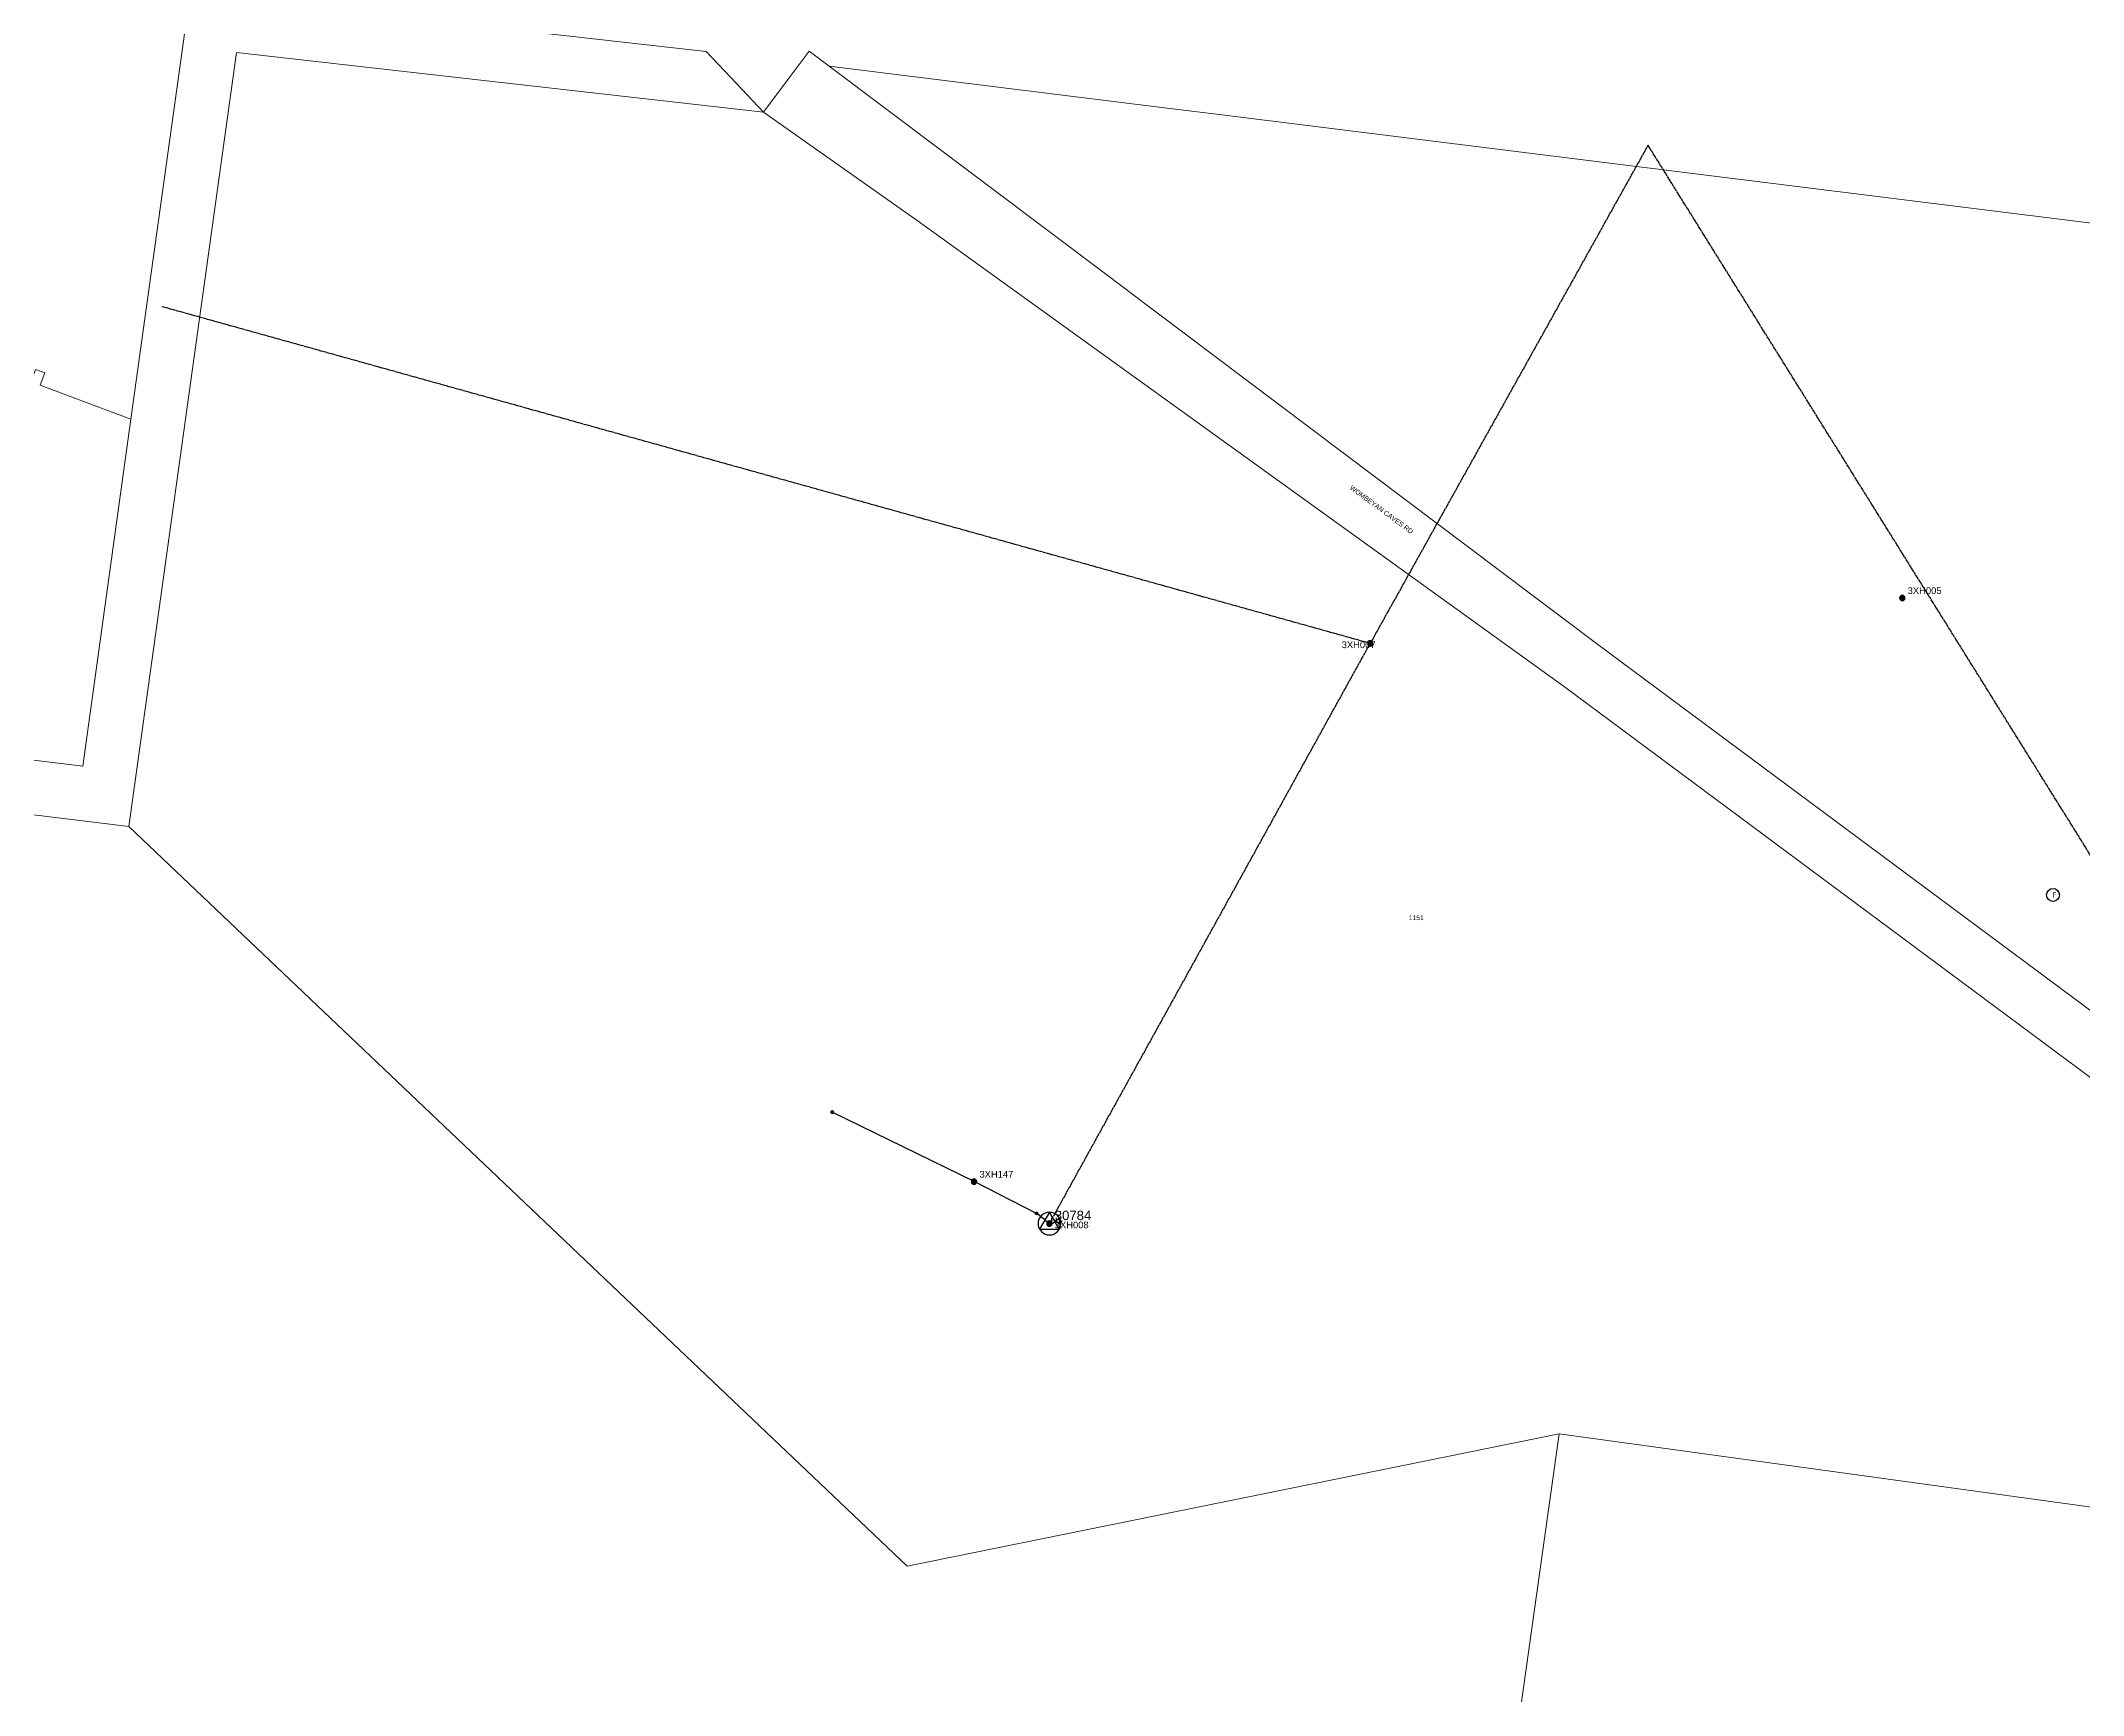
# Model space of a CAD drawing. Header units: metres. Extents: x 251098 to 258049, y 6188954 to 6192106.
# Drawn here: x 252018 to 252780, y 6191176 to 6191792 of the extents above; entities that cross this region are included whole.
import ezdxf
from ezdxf.enums import TextEntityAlignment as Align

# ---------------------------------------------------------------- set-up
doc = ezdxf.new("R2010")
doc.units = ezdxf.units.M
doc.linetypes.add('Cable Exist OH', pattern=[1, 1, 0])
doc.layers.get('0').update_dxf_attribs({"color": 6})
doc.layers.add('Cadastre Land Parcels_SP_EXT', color=9, linetype='Continuous', lineweight=5)
doc.layers.add('Cadastre Roads_SP_EXT', color=9, linetype='Continuous', lineweight=5)
for name, color, linetype in [('Equip_LV_EXT', 7, 'Continuous'), ('Equip_SP_HV_EXT', 7, 'Continuous'), ('Mains_HV_EXT', 7, 'Continuous'), ('Mains_LV_EXT', 7, 'Continuous'), ('Services_SP_EXT', 7, 'Continuous'), ('Sub_SP_TR_HV_LV_EXT', 7, 'Continuous'), ('SupportsOH_SP_TR_HV_LV_SL_EXT', 7, 'Continuous')]:
    doc.layers.add(name, color=color, linetype=linetype)
doc.styles.add('iecISOCP', font='isocp.shx')
doc.styles.add('POLE_LABEL', font='arial.ttf')
doc.styles.get("Standard").update_dxf_attribs({"font": 'arial.ttf'})

# ---------------------------------------------------------------- blocks, each defined once
blk = doc.blocks.new('SUB_POLE_EXT')
blk.add_wipeout([(0, 4.22), (0.42, 4.2), (0.83, 4.14), (1.21, 4.05), (1.62, 3.9), (1.99, 3.72), (2.35, 3.51), (2.68, 3.26), (2.99, 2.99), (3.28, 2.66), (3.52, 2.34), (3.76, 1.92), (3.9, 1.62), (4.04, 1.23), (4.18, 0.63), (4.22, 0), (4.18, -0.61), (4.06, -1.15), (3.9, -1.62), (3.58, -2.24), (3.22, -2.73), (2.97, -3.01), (2.68, -3.26), (2.36, -3.5), (2, -3.72), (1.64, -3.89), (1.25, -4.03), (0.82, -4.14), (0.42, -4.2), (0, -4.22), (-0.41, -4.2), (-0.8, -4.15), (-1.21, -4.05), (-1.62, -3.9), (-1.99, -3.73), (-2.35, -3.51), (-2.68, -3.26), (-2.96, -3.02), (-3.23, -2.72), (-3.51, -2.35), (-3.71, -2.01), (-3.91, -1.6), (-4.05, -1.21), (-4.16, -0.76), (-4.22, -0.14), (-4.21, 0.39), (-4.14, 0.83), (-4.03, 1.27), (-3.9, 1.63), (-3.71, 2.02), (-3.5, 2.37), (-3.28, 2.67), (-2.99, 2.99), (-2.68, 3.27), (-2.33, 3.52), (-1.98, 3.73), (-1.63, 3.9), (-1.2, 4.05), (-0.78, 4.15), (-0.4, 4.21)])
blk.add_line((2.16, 0.48), (2.16, 0.48, 0))
blk.add_lwpolyline([(-4.22, 0, 1), (4.22, 0, 1)], format="xyb", close=True)
blk.add_lwpolyline([(2.14, 0.52), (0, 4.22), (-3.66, -2.11), (3.66, -2.11)], close=True)
for tag, height, flags, p in [('STREET_CODE', 0.2, 9, (1.5, 0)), ('ASSET_NUM', 3.5, 8, (2, 2)), ('CONSTRUCTED_VOLTAGE', 0.2, 9, (1.5, -0.2)), ('OPERATING_VOLTAGE', 0.2, 9, (1.5, -0.6)), ('OPERATED_BY', 0.2, 9, (1.5, -0.8)), ('ORIENTATION', 0.2, 9, (1.5, -1.2)), ('OWNED_BY', 0.2, 9, (1.5, -1.4)), ('SECONDARY_VOLTAGE', 0.2, 9, (1.5, -1.6)), ('STATE', 0.2, 9, (1.5, -1.8)), ('SUBSTATION_TYPE', 0.2, 9, (1.5, -2)), ('STREETNAME', 0.2, 9, (1.5, -2.8)), ('SUBURB', 0.2, 9, (1.5, -3)), ('Z', 0.2, 1, (1.5, -3.4)), ('NO_PHASES', 0.2, 9, (1.5, -0.4)), ('MAINTAINED_BY', 0.2, 9, (1.5, -1)), ('USAGE', 0.2, 9, (1.5, -2.2)), ('LEGEND', 0.2, 9, (1.5, -2.4)), ('LOCATION', 0.2, 9, (1.5, -2.6)), ('NOTES', 0.2, 9, (1.5, -3.2))]:
    blk.add_attdef(tag, text='', height=height, dxfattribs=dict(flags=flags)).set_placement(p, align=Align.MIDDLE_LEFT)
blk = doc.blocks.new('LV_OH_LINKS_DISTFUSE_EXT')
for p, q in [((0, 0), (0.96, 0)), ((3.84, 0), (4.8, 0))]:
    blk.add_line(p, q)
blk.add_lwpolyline([(3.84, -1.2), (3.84, 1.2), (0.96, -1.2), (0.96, 1.2)], close=True)
at = {"flags": 9}
for tag, p in [('ACTUAL_STATUS', (0, 0)), ('CONSTRUCTED_VOLTAGE', (0, -0.2)), ('OPERATING_VOLTAGE', (0, -0.6)), ('ORIENTATION', (0, -0.8)), ('OWNED_BY', (0, -1)), ('STATE', (0, -1.2)), ('SWITCH_TYPE', (0, -1.4)), ('NO_PHASES', (0, -0.4)), ('USAGE', (0, -1.6)), ('NOTES', (0, -1.8))]:
    blk.add_attdef(tag, text='', height=0.2, dxfattribs=at).set_placement(p, align=Align.MIDDLE_LEFT)
at = {"flags": 1}
blk.add_attdef('Z', (0, 0), '', height=0.2, dxfattribs=at)
blk = doc.blocks.new('CCP_EXT')
blk.add_wipeout([(0, 0.57), (0.57, 0), (0, -0.57), (-0.57, 0)])
blk.add_lwpolyline([(-0.57, 0), (0, 0.57), (0.57, 0), (0, -0.57), (-0.57, 0)])
at = {"flags": 1}
blk.add_attdef('Z', (0, 0), '', height=0.2, dxfattribs=at)
at = {"flags": 9}
for tag, p in [('CCP_TYPE', (0, 0)), ('CONSTRUCTED_VOLTAGE', (0, -0.2)), ('OPERATING_VOLTAGE', (0, -0.6)), ('ORIENTATION', (0, -0.8)), ('OWNED_BY', (0, -1)), ('STATE', (0, -1.8)), ('NO_PHASES', (0, -0.4)), ('USAGE', (0, -1.2)), ('LEGEND', (0, -1.4)), ('LIFE_SUPPORT', (0, -1.6)), ('NOTES', (0, -2))]:
    blk.add_attdef(tag, text='', height=0.2, dxfattribs=at).set_placement(p, align=Align.MIDDLE_LEFT)
blk = doc.blocks.new('POLE_EXT')
blk.add_hatch(color=256).paths.add_polyline_path([(-1, 0, 1), (1, 0, 1)])
blk.add_lwpolyline([(-1, 0, 1), (1, 0, 1)], format="xyb", close=True)
for tag, height, flags, p in [('pNumber', 2.5, 8, (-17.84, 2.07)), ('OWNED_BY', 0.2, 9, (1.35, -0.4)), ('SPECIAL_USE', 0.2, 9, (1.35, -0.8)), ('STATE', 0.2, 9, (1.35, -1)), ('cLV', 0.2, 9, (1.35, -1.4)), ('hDepth', 0.2, 9, (1.35, -1.6)), ('hDia', 0.2, 9, (1.35, -1.8)), ('cHV', 0.2, 9, (1.35, -2)), ('cLinedev', 0.2, 9, (1.35, -3.4)), ('pExisting', 0.2, 9, (1.35, -3.8)), ('pFooting', 0.2, 9, (1.35, -4.4)), ('pNew', 0.2, 9, (1.35, -4.6)), ('pRelocate', 0.2, 9, (1.35, -5)), ('pRemove', 0.2, 9, (1.35, -5.2)), ('pReplace', 0.2, 9, (1.35, -5.4)), ('pStay', 0.2, 9, (1.35, -5.6)), ('pType', 0.2, 9, (1.35, -5.8)), ('cspan', 0.2, 9, (1.35, -6)), ('STREETNAME', 0.2, 9, (1.35, -6.2)), ('SUBURB', 0.2, 9, (1.35, -6.4)), ('OPERATED_BY', 0.2, 9, (1.36, -7.01)), ('PARENT', 0.2, 9, (1.35, -0.6)), ('USAGE', 0.2, 9, (1.35, -1.2)), ('LBRACKET', 0.2, 9, (1.35, -2.2)), ('LExisting', 0.2, 9, (1.35, -2.4)), ('LANTNUMBER', 0.2, 9, (1.35, -2.6)), ('LOther', 0.2, 9, (1.35, -2.8)), ('LRemove', 0.2, 9, (1.35, -3)), ('LEGEND', 0.2, 9, (1.35, -3.2)), ('LOCATION', 0.2, 9, (1.35, -3.6)), ('PFNUMBER', 0.2, 9, (1.35, -4)), ('NEWPFNUMBER', 0.2, 9, (1.35, -4.2)), ('NOTES', 0.2, 9, (1.35, -6.6)), ('MAINTAINED_BY', 0.2, 9, (1.36, -6.81))]:
    blk.add_attdef(tag, text='', height=height, dxfattribs=dict(flags=flags)).set_placement(p, align=Align.MIDDLE_LEFT)
at = {"style": 'POLE_LABEL'}
for tag, height, flags, p in [('STRUCTURE_PLANT_NUMBER', 0.2, 9, (1.35, 0.03)), ('ASSET_NUM', 2.5, 8, (2, 2)), ('STREET_CODE', 0.2, 9, (1.35, -0.2))]:
    blk.add_attdef(tag, text='', height=height, dxfattribs=dict(at, flags=flags)).set_placement(p, align=Align.MIDDLE_LEFT)
at = {"flags": 1}
blk.add_attdef('Z', (1.35, -7.33), '', height=0.2, dxfattribs=at)
blk = doc.blocks.new('FAULT_INDICATOR_MANUAL_EXT')
blk.add_circle((0, 0), 2.4)
at = {"insert": (-0.28, 0.92), "char_height": 2, "width": 1.2998, "attachment_point": 1, "style": 'iecISOCP'}
blk.add_mtext('F', dxfattribs=at)
for tag, height, flags, p in [('STREET_CODE', 0.2, 9, (1.5, 0)), ('ASSET_NUM', 2.5, 8, (2, 2)), ('CONSTRUCTED_VOLTAGE', 0.2, 9, (1.5, -0.2)), ('OPERATING_VOLTAGE', 0.2, 9, (1.5, -0.8)), ('ORIENTATION', 0.2, 9, (1.5, -1)), ('OWNED_BY', 0.2, 9, (1.5, -1.2)), ('STATE', 0.2, 9, (1.5, -1.4)), ('STREETNAME', 0.2, 9, (1.5, -2.2)), ('SUBURB', 0.2, 9, (1.5, -2.4)), ('Z', 0.2, 1, (1.5, -2.8)), ('FLITE_NUMBER', 0.2, 9, (1.5, -0.4)), ('USAGE', 0.2, 9, (1.5, -1.6)), ('LEGEND', 0.2, 9, (1.5, -1.8)), ('LOCATION', 0.2, 9, (1.5, -2)), ('NOTES', 0.2, 9, (1.5, -2.6)), ('INDICATOR_TYPE', 0.2, 9, (1.5, -0.6))]:
    blk.add_attdef(tag, text='', height=height, dxfattribs=dict(flags=flags)).set_placement(p, align=Align.MIDDLE_LEFT)
blk = doc.blocks.new('CONNECTOR_NODE_EXT')
h = blk.add_hatch(color=256)
edge = h.paths.add_edge_path()
edge.add_arc((0, 0), 0.5, 0, 360)
blk.add_circle((0, 0), 0.5)
at = {"flags": 1}
blk.add_attdef('Z', (0, 0), '', height=0.2, dxfattribs=at)
at = {"flags": 9}
for tag, p in [('CONNECTOR_TYPE', (0, 0)), ('CONSTRUCTED_VOLTAGE', (0, -0.2)), ('OPERATING_VOLTAGE', (0, -0.6)), ('ORIENTATION', (0, -0.8)), ('SUBTYPE', (0, -1)), ('NO_PHASES', (0, -0.4)), ('USAGE', (0, -1.2)), ('NOTES', (0, -1.4))]:
    blk.add_attdef(tag, text='', height=0.2, dxfattribs=at).set_placement(p, align=Align.MIDDLE_LEFT)

msp = doc.modelspace()

# ---------------------------------------------------------------- linework, layer by layer
at = {"layer": 'Cadastre Land Parcels_SP_EXT', "linetype": 'Continuous'}
for points in [[(253149.67, 6191704.38), (253228.83, 6191742), (253416.96, 6191820.91), (253498.31, 6191873.13), (253551.15, 6191921.48), (253601.46, 6191970.99), (253624.05, 6192014.77), (253626.84, 6192034.71), (253217.03, 6192091.99), (253117.96, 6192105.83), (253060.98, 6191689.49), (252457.52, 6191764.55), (252437.18, 6191767.08), (252312.16, 6191782.62), (252415.16, 6191705.17), (252431.91, 6191692.57), (252598.19, 6191567.54), (252837.39, 6191389.83), (252922.78, 6191518.43), (252965.4, 6191570.29), (253043.13, 6191640.84), (253149.67, 6191704.38)], [(252074, 6191809.81), (251521.69, 6191883.8), (251484.18, 6191588.96), (252034, 6191521.79), (252051.95, 6191651.07), (252018.07, 6191663.7), (252019.78, 6191668.29), (252016.41, 6191669.55), (252014.73, 6191665.05), (251921.96, 6191669.36), (251943.92, 6191788.9), (251961.81, 6191814.75), (252072.63, 6191799.9), (252074, 6191809.81)], [(253464.7, 6190507.52), (253421.9, 6190577.32), (253298.1, 6190777.41), (253292.22, 6190786.91), (253262.68, 6190828.64), (253200.96, 6190904.16), (253190.46, 6190918.31), (253187.22, 6190922.78), (253130.99, 6190990.61), (253039.11, 6191101.46), (252993.75, 6191187.95), (252980.6, 6191205.25), (252969.34, 6191220.05), (252584.2, 6191273.11), (252528.49, 6190876.11), (252527.34, 6190867.89), (252502.5, 6190690.48), (253364.29, 6190574.35), (253385.27, 6190542.83), (253448.3, 6190494.78), (253482.09, 6190469.02), (253493.74, 6190460.11), (253464.7, 6190507.52)]]:
    msp.add_lwpolyline(points, close=True, dxfattribs=at)
at = {"layer": 'Cadastre Roads_SP_EXT', "linetype": 'Continuous'}
msp.add_lwpolyline([(252074, 6191809.81), (252072.63, 6191799.9), (252051.95, 6191651.07), (252034, 6191521.79), (251484.18, 6191588.96), (251360, 6191604.07), (251298.85, 6191195.48), (251318.72, 6191192.46), (251376.98, 6191581.77), (251481.68, 6191569.02), (252051.16, 6191499.38), (252091.25, 6191787.62), (252287.68, 6191765.43), (252275.54, 6191778.32), (252266.37, 6191788.06), (252074, 6191809.81)], close=True, dxfattribs=at)
at = {"layer": 'Mains_HV_EXT', "linetype": 'Cable Exist OH'}
for points in [[(252617.36, 6191753.11), (252513.81, 6191567.52)], [(252790.4, 6191475.59), (252617.36, 6191753.11)], [(252513.81, 6191567.52), (252063.39, 6191693)]]:
    msp.add_lwpolyline(points, dxfattribs=at)

# ---------------------------------------------------------------- block references
at = {"layer": 'Equip_SP_HV_EXT'}
msp.add_blockref('FAULT_INDICATOR_MANUAL_EXT', (252768.32, 6191473.84), dxfattribs=at)
at = {"layer": 'Sub_SP_TR_HV_LV_EXT'}
ref = msp.add_blockref('SUB_POLE_EXT', (252394.26, 6191351.39), dxfattribs=at)
ref.add_attrib('ASSET_NUM', '30784', dxfattribs={"layer": '0', "height": 3.5}).set_placement((252396.26, 6191351.64), align=Align.BOTTOM_LEFT)
at = {"layer": 'SupportsOH_SP_TR_HV_LV_SL_EXT'}
ref = msp.add_blockref('POLE_EXT', (252712.14, 6191584.42), dxfattribs=at)
ref.add_attrib('ASSET_NUM', '3XH005', dxfattribs={"layer": '0', "height": 2.5, "style": 'POLE_LABEL'}).set_placement((252714.14, 6191585.17), align=Align.BOTTOM_LEFT)
ref = msp.add_blockref('POLE_EXT', (252513.81, 6191567.52), dxfattribs=at)
ref.add_attrib('ASSET_NUM', '3XH007', dxfattribs={"layer": '0', "height": 2.5, "style": 'POLE_LABEL'}).set_placement((252515.81, 6191568.27), align=Align.TOP_RIGHT)
ref = msp.add_blockref('POLE_EXT', (252366.18, 6191367.01), dxfattribs=at)
ref.add_attrib('ASSET_NUM', '3XH147', dxfattribs={"layer": '0', "height": 2.5, "style": 'POLE_LABEL'}).set_placement((252368.18, 6191367.76), align=Align.BOTTOM_LEFT)

# ---------------------------------------------------------------- texts
at = {"layer": 'Cadastre Land Parcels_SP_EXT'}
msp.add_text('1151', height=1.8, dxfattribs=at).set_placement((252528.22, 6191464.44))
at = {"layer": 'Cadastre Roads_SP_EXT'}
msp.add_text('WOMBEYAN CAVES RD', height=1.8, rotation=323.65037, dxfattribs=at).set_placement((252506.03, 6191625.11))

# ---------------------------------------------------------------- next in the draw order: linework, layer by layer
at = {"layer": 'Cadastre Land Parcels_SP_EXT', "linetype": 'Continuous'}
for points in [[(252287.68, 6191765.43), (252091.25, 6191787.62), (252051.16, 6191499.38), (252341.28, 6191223.8), (252584.2, 6191273.11), (252969.34, 6191220.05), (252887.35, 6191327.55), (252841.54, 6191361.64), (252825.39, 6191373.75), (252586.29, 6191551.35), (252344.98, 6191725.1), (252287.68, 6191765.43)], [(251481.68, 6191569.02), (251376.98, 6191581.77), (251318.72, 6191192.46), (251257.15, 6190775.53), (253482.09, 6190469.02), (253448.3, 6190494.78), (253385.27, 6190542.83), (253364.29, 6190574.35), (252502.5, 6190690.48), (252527.34, 6190867.89), (252528.49, 6190876.11), (252584.2, 6191273.11), (252341.28, 6191223.8), (252051.16, 6191499.38), (251481.68, 6191569.02)]]:
    msp.add_lwpolyline(points, close=True, dxfattribs=at)
at = {"layer": 'Mains_HV_EXT', "linetype": 'Cable Exist OH'}
msp.add_lwpolyline([(252394.26, 6191351.39), (252513.81, 6191567.52)], dxfattribs=at)
at = {"layer": 'Mains_LV_EXT', "linetype": 'Cable Exist OH'}
msp.add_lwpolyline([(252394.26, 6191351.39), (252389.4, 6191355.21)], dxfattribs=at)

# ---------------------------------------------------------------- next in the draw order: block references
at = {"layer": 'Equip_LV_EXT'}
for name, p in [('CONNECTOR_NODE_EXT', (252389.4, 6191355.21)), ('LV_OH_LINKS_DISTFUSE_EXT', (252394.26, 6191352.39))]:
    msp.add_blockref(name, p, dxfattribs=at)
at = {"layer": 'SupportsOH_SP_TR_HV_LV_SL_EXT'}
ref = msp.add_blockref('POLE_EXT', (252394.26, 6191351.39), dxfattribs=at)
ref.add_attrib('ASSET_NUM', '3XH008', dxfattribs={"layer": '0', "height": 2.5, "style": 'POLE_LABEL'}).set_placement((252396.26, 6191352.14), align=Align.TOP_LEFT)

# ---------------------------------------------------------------- next in the draw order: block references
at = {"layer": 'Services_SP_EXT'}
msp.add_blockref('CCP_EXT', (252313.25, 6191392.9), dxfattribs=at)

# ---------------------------------------------------------------- next in the draw order: linework, layer by layer
at = {"layer": 'Cadastre Roads_SP_EXT', "linetype": 'Continuous'}
msp.add_lwpolyline([(252312.16, 6191782.62), (252304.74, 6191788.2), (252296.92, 6191777.76), (252287.68, 6191765.43), (252344.98, 6191725.1), (252586.29, 6191551.35), (252825.39, 6191373.75), (252831.56, 6191382.02), (252837.39, 6191389.83), (252598.19, 6191567.54), (252431.91, 6191692.57), (252415.16, 6191705.17), (252312.16, 6191782.62)], close=True, dxfattribs=at)
at = {"layer": 'Services_SP_EXT'}
msp.add_lwpolyline([(252389.4, 6191355.21), (252366.18, 6191367.01), (252313.25, 6191392.9)], dxfattribs=at)

doc.saveas('drawing.dxf')
